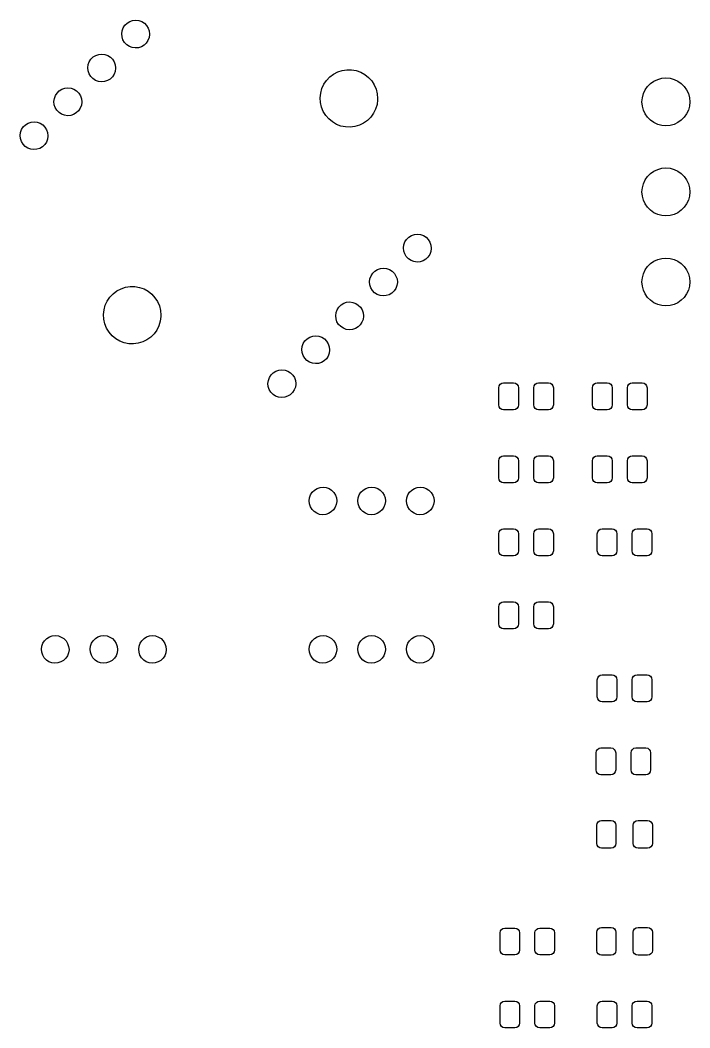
# Model space of a CAD drawing. Extents: x 125 to 290, y -245 to -37.
# Drawn here: x 171.4 to 206.4, y -193.7 to -141.2 of the extents above; entities that cross this region are included whole.
import ezdxf

# ---------------------------------------------------------------- set-up
doc = ezdxf.new("R2010")
doc.units = 0
doc.layers.add('BLACK', color=7, linetype='CONTINUOUS')

msp = doc.modelspace()

# ---------------------------------------------------------------- linework, layer by layer
at = {"layer": 'BLACK', "linetype": 'CONTINUOUS'}
for p, q in [((176.766, -141.553), (176.853, -141.417)), ((176.853, -141.417), (176.969, -141.304)), ((176.969, -141.304), (177.107, -141.219)), ((177.107, -141.219), (177.26, -141.167)), ((177.26, -141.167), (177.421, -141.15)), ((177.421, -141.15), (177.581, -141.17)), ((177.581, -141.17), (177.734, -141.224)), ((177.734, -141.224), (177.871, -141.311)), ((177.871, -141.311), (177.985, -141.425)), ((177.985, -141.425), (178.07, -141.563)), ((176.69, -141.866), (176.71, -141.706)), ((176.706, -142.027), (176.69, -141.866)), ((176.71, -141.706), (176.766, -141.553)), ((178.07, -141.563), (178.124, -141.715)), ((178.141, -141.896), (178.119, -142.057)), ((178.124, -141.715), (178.142, -141.876)), ((178.142, -141.876), (178.141, -141.896)), ((176.757, -142.181), (176.706, -142.027)), ((176.841, -142.319), (176.757, -142.181)), ((176.953, -142.435), (176.841, -142.319)), ((177.088, -142.524), (176.953, -142.435)), ((177.855, -142.454), (177.716, -142.537)), ((177.972, -142.343), (177.855, -142.454)), ((178.061, -142.208), (177.972, -142.343)), ((178.119, -142.057), (178.061, -142.208)), ((175.201, -143.072), (175.339, -142.987)), ((175.339, -142.987), (175.492, -142.935)), ((175.492, -142.935), (175.653, -142.918)), ((175.653, -142.918), (175.814, -142.937)), ((175.814, -142.937), (175.966, -142.992)), ((175.966, -142.992), (176.103, -143.078)), ((177.24, -142.58), (177.088, -142.524)), ((177.401, -142.602), (177.24, -142.58)), ((177.562, -142.587), (177.401, -142.602)), ((177.716, -142.537), (177.562, -142.587)), ((174.922, -143.634), (174.943, -143.473)), ((174.943, -143.473), (174.998, -143.321)), ((174.998, -143.321), (175.086, -143.185)), ((175.086, -143.185), (175.201, -143.072)), ((176.103, -143.078), (176.217, -143.193)), ((176.217, -143.193), (176.303, -143.33)), ((176.303, -143.33), (176.356, -143.483)), ((176.356, -143.483), (176.374, -143.644)), ((174.938, -143.795), (174.922, -143.634)), ((174.989, -143.948), (174.938, -143.795)), ((175.073, -144.087), (174.989, -143.948)), ((175.185, -144.203), (175.073, -144.087)), ((176.294, -143.976), (176.204, -144.111)), ((176.351, -143.824), (176.294, -143.976)), ((176.373, -143.664), (176.351, -143.824)), ((176.374, -143.644), (176.373, -143.664)), ((187.557, -144.113), (187.753, -143.966)), ((187.753, -143.966), (187.971, -143.852)), ((187.971, -143.852), (188.205, -143.776)), ((188.205, -143.776), (188.448, -143.739)), ((188.448, -143.739), (188.694, -143.742)), ((188.694, -143.742), (188.936, -143.785)), ((188.936, -143.785), (189.168, -143.867)), ((189.168, -143.867), (189.383, -143.986)), ((189.383, -143.986), (189.576, -144.138)), ((175.321, -144.292), (175.185, -144.203)), ((175.472, -144.348), (175.321, -144.292)), ((175.633, -144.37), (175.472, -144.348)), ((175.794, -144.355), (175.633, -144.37)), ((175.948, -144.305), (175.794, -144.355)), ((176.087, -144.222), (175.948, -144.305)), ((176.204, -144.111), (176.087, -144.222)), ((187.145, -144.717), (187.248, -144.494)), ((187.248, -144.494), (187.387, -144.291)), ((187.387, -144.291), (187.557, -144.113)), ((189.576, -144.138), (189.741, -144.32)), ((189.741, -144.32), (189.875, -144.526)), ((189.875, -144.526), (189.973, -144.752)), ((204.02, -144.789), (204.145, -144.611)), ((204.145, -144.611), (204.3, -144.456)), ((204.3, -144.456), (204.478, -144.331)), ((204.478, -144.331), (204.675, -144.239)), ((204.675, -144.239), (204.886, -144.183)), ((204.886, -144.183), (205.103, -144.164)), ((205.103, -144.164), (205.32, -144.183)), ((205.32, -144.183), (205.531, -144.239)), ((205.531, -144.239), (205.728, -144.331)), ((205.728, -144.331), (205.906, -144.456)), ((205.906, -144.456), (206.061, -144.611)), ((206.061, -144.611), (206.186, -144.789)), ((173.175, -145.241), (173.23, -145.089)), ((173.23, -145.089), (173.318, -144.953)), ((173.318, -144.953), (173.433, -144.84)), ((173.433, -144.84), (173.571, -144.755)), ((173.571, -144.755), (173.724, -144.703)), ((173.724, -144.703), (173.885, -144.686)), ((173.885, -144.686), (174.046, -144.705)), ((174.046, -144.705), (174.198, -144.759)), ((174.198, -144.759), (174.335, -144.846)), ((174.335, -144.846), (174.449, -144.961)), ((174.449, -144.961), (174.535, -145.098)), ((174.535, -145.098), (174.588, -145.251)), ((187.053, -145.198), (187.079, -144.954)), ((187.079, -144.954), (187.145, -144.717)), ((189.973, -144.752), (190.033, -144.99)), ((190.033, -144.99), (190.053, -145.235)), ((203.872, -145.197), (203.928, -144.986)), ((203.928, -144.986), (204.02, -144.789)), ((206.186, -144.789), (206.278, -144.986)), ((206.278, -144.986), (206.334, -145.197)), ((173.154, -145.402), (173.175, -145.241)), ((173.17, -145.563), (173.154, -145.402)), ((173.221, -145.716), (173.17, -145.563)), ((174.583, -145.592), (174.526, -145.744)), ((174.606, -145.432), (174.583, -145.592)), ((174.588, -145.251), (174.606, -145.412)), ((174.606, -145.412), (174.606, -145.432)), ((187.067, -145.444), (187.053, -145.198)), ((187.121, -145.684), (187.067, -145.444)), ((190.019, -145.552), (189.947, -145.787)), ((190.051, -145.308), (190.019, -145.552)), ((190.053, -145.235), (190.051, -145.308)), ((203.853, -145.414), (203.872, -145.197)), ((203.872, -145.631), (203.853, -145.414)), ((203.928, -145.842), (203.872, -145.631)), ((206.334, -145.631), (206.278, -145.842)), ((206.334, -145.197), (206.353, -145.414)), ((206.353, -145.414), (206.334, -145.631)), ((173.305, -145.855), (173.221, -145.716)), ((173.418, -145.971), (173.305, -145.855)), ((173.553, -146.06), (173.418, -145.971)), ((173.705, -146.116), (173.553, -146.06)), ((173.865, -146.137), (173.705, -146.116)), ((174.026, -146.123), (173.865, -146.137)), ((174.18, -146.073), (174.026, -146.123)), ((174.319, -145.99), (174.18, -146.073)), ((174.436, -145.878), (174.319, -145.99)), ((174.526, -145.744), (174.436, -145.878)), ((187.214, -145.911), (187.121, -145.684)), ((187.342, -146.121), (187.214, -145.911)), ((187.503, -146.307), (187.342, -146.121)), ((189.838, -146.008), (189.695, -146.207)), ((189.947, -145.787), (189.838, -146.008)), ((204.02, -146.039), (203.928, -145.842)), ((204.145, -146.217), (204.02, -146.039)), ((206.186, -146.039), (206.061, -146.217)), ((206.278, -145.842), (206.186, -146.039)), ((171.462, -146.857), (171.55, -146.721)), ((171.55, -146.721), (171.666, -146.608)), ((171.666, -146.608), (171.803, -146.523)), ((171.803, -146.523), (171.957, -146.471)), ((171.957, -146.471), (172.118, -146.454)), ((172.118, -146.454), (172.278, -146.473)), ((172.278, -146.473), (172.431, -146.527)), ((172.431, -146.527), (172.567, -146.614)), ((172.567, -146.614), (172.681, -146.729)), ((187.692, -146.464), (187.503, -146.307)), ((187.905, -146.588), (187.692, -146.464)), ((188.134, -146.675), (187.905, -146.588)), ((188.375, -146.724), (188.134, -146.675)), ((188.621, -146.733), (188.375, -146.724)), ((188.865, -146.702), (188.621, -146.733)), ((189.1, -146.632), (188.865, -146.702)), ((189.321, -146.523), (189.1, -146.632)), ((189.521, -146.381), (189.321, -146.523)), ((189.695, -146.207), (189.521, -146.381)), ((204.3, -146.372), (204.145, -146.217)), ((204.478, -146.497), (204.3, -146.372)), ((204.675, -146.589), (204.478, -146.497)), ((204.886, -146.645), (204.675, -146.589)), ((205.103, -146.664), (204.886, -146.645)), ((205.32, -146.645), (205.103, -146.664)), ((205.531, -146.589), (205.32, -146.645)), ((205.728, -146.497), (205.531, -146.589)), ((205.906, -146.372), (205.728, -146.497)), ((206.061, -146.217), (205.906, -146.372)), ((171.387, -147.169), (171.407, -147.009)), ((171.402, -147.33), (171.387, -147.169)), ((171.407, -147.009), (171.462, -146.857)), ((172.681, -146.729), (172.767, -146.866)), ((172.767, -146.866), (172.82, -147.019)), ((172.838, -147.2), (172.815, -147.36)), ((172.82, -147.019), (172.838, -147.18)), ((172.838, -147.18), (172.838, -147.2)), ((171.454, -147.484), (171.402, -147.33)), ((171.537, -147.622), (171.454, -147.484)), ((171.65, -147.739), (171.537, -147.622)), ((171.785, -147.827), (171.65, -147.739)), ((172.551, -147.758), (172.412, -147.84)), ((172.668, -147.646), (172.551, -147.758)), ((172.758, -147.511), (172.668, -147.646)), ((172.815, -147.36), (172.758, -147.511)), ((171.937, -147.884), (171.785, -147.827)), ((172.097, -147.905), (171.937, -147.884)), ((172.258, -147.89), (172.097, -147.905)), ((172.412, -147.84), (172.258, -147.89)), ((204.02, -149.489), (204.145, -149.311)), ((204.145, -149.311), (204.3, -149.156)), ((204.3, -149.156), (204.478, -149.031)), ((204.478, -149.031), (204.675, -148.939)), ((204.675, -148.939), (204.886, -148.883)), ((204.886, -148.883), (205.103, -148.864)), ((205.103, -148.864), (205.32, -148.883)), ((205.32, -148.883), (205.531, -148.939)), ((205.531, -148.939), (205.728, -149.031)), ((205.728, -149.031), (205.906, -149.156)), ((205.906, -149.156), (206.061, -149.311)), ((206.061, -149.311), (206.186, -149.489)), ((203.872, -149.897), (203.928, -149.686)), ((203.928, -149.686), (204.02, -149.489)), ((206.186, -149.489), (206.278, -149.686)), ((206.278, -149.686), (206.334, -149.897)), ((203.853, -150.114), (203.872, -149.897)), ((203.872, -150.331), (203.853, -150.114)), ((203.928, -150.542), (203.872, -150.331)), ((206.334, -150.331), (206.278, -150.542)), ((206.334, -149.897), (206.353, -150.114)), ((206.353, -150.114), (206.334, -150.331)), ((204.02, -150.739), (203.928, -150.542)), ((204.145, -150.917), (204.02, -150.739)), ((204.3, -151.072), (204.145, -150.917)), ((206.061, -150.917), (205.906, -151.072)), ((206.186, -150.739), (206.061, -150.917)), ((206.278, -150.542), (206.186, -150.739)), ((204.478, -151.197), (204.3, -151.072)), ((204.675, -151.289), (204.478, -151.197)), ((204.886, -151.345), (204.675, -151.289)), ((205.103, -151.364), (204.886, -151.345)), ((205.32, -151.345), (205.103, -151.364)), ((205.531, -151.289), (205.32, -151.345)), ((205.728, -151.197), (205.531, -151.289)), ((205.906, -151.072), (205.728, -151.197)), ((191.561, -152.59), (191.677, -152.477)), ((191.677, -152.477), (191.815, -152.392)), ((191.815, -152.392), (191.968, -152.34)), ((191.968, -152.34), (192.129, -152.323)), ((192.129, -152.323), (192.289, -152.342)), ((192.289, -152.342), (192.442, -152.396)), ((192.442, -152.396), (192.578, -152.483)), ((192.578, -152.483), (192.692, -152.598)), ((191.398, -153.038), (191.418, -152.878)), ((191.418, -152.878), (191.473, -152.726)), ((191.473, -152.726), (191.561, -152.59)), ((192.692, -152.598), (192.778, -152.735)), ((192.778, -152.735), (192.831, -152.888)), ((192.831, -152.888), (192.849, -153.048)), ((191.414, -153.199), (191.398, -153.038)), ((191.465, -153.353), (191.414, -153.199)), ((191.549, -153.491), (191.465, -153.353)), ((191.661, -153.608), (191.549, -153.491)), ((192.68, -153.515), (192.562, -153.627)), ((192.769, -153.38), (192.68, -153.515)), ((192.827, -153.229), (192.769, -153.38)), ((192.849, -153.069), (192.827, -153.229)), ((192.849, -153.048), (192.849, -153.069)), ((191.796, -153.696), (191.661, -153.608)), ((191.948, -153.753), (191.796, -153.696)), ((192.108, -153.774), (191.948, -153.753)), ((192.27, -153.759), (192.108, -153.774)), ((192.423, -153.709), (192.27, -153.759)), ((192.562, -153.627), (192.423, -153.709)), ((204.02, -154.189), (204.145, -154.011)), ((204.145, -154.011), (204.3, -153.856)), ((204.3, -153.856), (204.478, -153.731)), ((204.478, -153.731), (204.675, -153.639)), ((204.675, -153.639), (204.886, -153.583)), ((204.886, -153.583), (205.103, -153.564)), ((205.103, -153.564), (205.32, -153.583)), ((205.32, -153.583), (205.531, -153.639)), ((205.531, -153.639), (205.728, -153.731)), ((205.728, -153.731), (205.906, -153.856)), ((205.906, -153.856), (206.061, -154.011)), ((206.061, -154.011), (206.186, -154.189)), ((189.65, -154.646), (189.706, -154.494)), ((189.706, -154.494), (189.793, -154.358)), ((189.793, -154.358), (189.909, -154.244)), ((189.909, -154.244), (190.047, -154.16)), ((190.047, -154.16), (190.2, -154.107)), ((190.2, -154.107), (190.361, -154.09)), ((190.361, -154.09), (190.522, -154.11)), ((190.522, -154.11), (190.674, -154.164)), ((190.674, -154.164), (190.811, -154.251)), ((190.811, -154.251), (190.925, -154.365)), ((190.925, -154.365), (191.01, -154.503)), ((191.01, -154.503), (191.064, -154.655)), ((203.853, -154.814), (203.872, -154.597)), ((203.872, -154.597), (203.928, -154.386)), ((203.928, -154.386), (204.02, -154.189)), ((206.186, -154.189), (206.278, -154.386)), ((206.278, -154.386), (206.334, -154.597)), ((206.334, -154.597), (206.353, -154.814)), ((176.658, -155.166), (176.891, -155.09)), ((176.891, -155.09), (177.134, -155.052)), ((177.134, -155.052), (177.38, -155.055)), ((177.38, -155.055), (177.622, -155.098)), ((177.622, -155.098), (177.854, -155.18)), ((189.63, -154.806), (189.65, -154.646)), ((189.646, -154.967), (189.63, -154.806)), ((189.697, -155.121), (189.646, -154.967)), ((189.781, -155.259), (189.697, -155.121)), ((191.059, -154.997), (191.001, -155.148)), ((191.081, -154.837), (191.059, -154.997)), ((191.064, -154.655), (191.082, -154.816)), ((191.082, -154.816), (191.081, -154.837)), ((203.872, -155.031), (203.853, -154.814)), ((203.928, -155.242), (203.872, -155.031)), ((206.334, -155.031), (206.278, -155.242)), ((206.353, -154.814), (206.334, -155.031)), ((175.935, -155.808), (176.073, -155.605)), ((176.073, -155.605), (176.243, -155.427)), ((176.243, -155.427), (176.44, -155.279)), ((176.44, -155.279), (176.658, -155.166)), ((177.854, -155.18), (178.069, -155.299)), ((178.069, -155.299), (178.262, -155.452)), ((178.262, -155.452), (178.427, -155.633)), ((178.427, -155.633), (178.561, -155.84)), ((189.893, -155.375), (189.781, -155.259)), ((190.029, -155.464), (189.893, -155.375)), ((190.18, -155.521), (190.029, -155.464)), ((190.341, -155.542), (190.18, -155.521)), ((190.502, -155.527), (190.341, -155.542)), ((190.656, -155.477), (190.502, -155.527)), ((190.795, -155.394), (190.656, -155.477)), ((190.912, -155.283), (190.795, -155.394)), ((191.001, -155.148), (190.912, -155.283)), ((204.02, -155.439), (203.928, -155.242)), ((204.145, -155.617), (204.02, -155.439)), ((204.3, -155.772), (204.145, -155.617)), ((206.061, -155.617), (205.906, -155.772)), ((206.186, -155.439), (206.061, -155.617)), ((206.278, -155.242), (206.186, -155.439)), ((175.766, -156.268), (175.831, -156.031)), ((175.831, -156.031), (175.935, -155.808)), ((178.561, -155.84), (178.659, -156.065)), ((178.659, -156.065), (178.719, -156.304)), ((187.938, -156.261), (188.026, -156.125)), ((188.026, -156.125), (188.141, -156.012)), ((188.141, -156.012), (188.279, -155.927)), ((188.279, -155.927), (188.432, -155.875)), ((188.432, -155.875), (188.593, -155.858)), ((188.593, -155.858), (188.754, -155.877)), ((188.754, -155.877), (188.906, -155.932)), ((188.906, -155.932), (189.043, -156.018)), ((189.043, -156.018), (189.157, -156.133)), ((189.157, -156.133), (189.243, -156.27)), ((204.478, -155.897), (204.3, -155.772)), ((204.675, -155.989), (204.478, -155.897)), ((204.886, -156.045), (204.675, -155.989)), ((205.103, -156.064), (204.886, -156.045)), ((205.32, -156.045), (205.103, -156.064)), ((205.531, -155.989), (205.32, -156.045)), ((205.728, -155.897), (205.531, -155.989)), ((205.906, -155.772), (205.728, -155.897)), ((175.739, -156.512), (175.766, -156.268)), ((175.754, -156.757), (175.739, -156.512)), ((178.737, -156.622), (178.705, -156.866)), ((178.719, -156.304), (178.739, -156.549)), ((178.739, -156.549), (178.737, -156.622)), ((187.862, -156.574), (187.883, -156.413)), ((187.878, -156.735), (187.862, -156.574)), ((187.883, -156.413), (187.938, -156.261)), ((189.243, -156.27), (189.296, -156.423)), ((189.314, -156.604), (189.291, -156.765)), ((189.296, -156.423), (189.314, -156.584)), ((189.314, -156.584), (189.314, -156.604)), ((175.808, -156.997), (175.754, -156.757)), ((175.9, -157.225), (175.808, -156.997)), ((176.029, -157.435), (175.9, -157.225)), ((178.634, -157.101), (178.525, -157.321)), ((178.705, -156.866), (178.634, -157.101)), ((187.929, -156.888), (187.878, -156.735)), ((188.013, -157.027), (187.929, -156.888)), ((188.125, -157.143), (188.013, -157.027)), ((188.261, -157.232), (188.125, -157.143)), ((188.412, -157.288), (188.261, -157.232)), ((189.027, -157.162), (188.888, -157.245)), ((189.144, -157.051), (189.027, -157.162)), ((189.234, -156.916), (189.144, -157.051)), ((189.291, -156.765), (189.234, -156.916)), ((176.189, -157.62), (176.029, -157.435)), ((176.379, -157.777), (176.189, -157.62)), ((178.207, -157.694), (178.007, -157.837)), ((178.381, -157.521), (178.207, -157.694)), ((178.525, -157.321), (178.381, -157.521)), ((186.373, -157.78), (186.511, -157.695)), ((186.511, -157.695), (186.664, -157.643)), ((186.664, -157.643), (186.825, -157.626)), ((186.825, -157.626), (186.986, -157.645)), ((186.986, -157.645), (187.138, -157.699)), ((187.138, -157.699), (187.275, -157.786)), ((188.573, -157.31), (188.412, -157.288)), ((188.734, -157.295), (188.573, -157.31)), ((188.888, -157.245), (188.734, -157.295)), ((176.591, -157.901), (176.379, -157.777)), ((176.82, -157.989), (176.591, -157.901)), ((177.061, -158.038), (176.82, -157.989)), ((177.307, -158.047), (177.061, -158.038)), ((177.551, -158.016), (177.307, -158.047)), ((177.786, -157.945), (177.551, -158.016)), ((178.007, -157.837), (177.786, -157.945)), ((186.095, -158.342), (186.115, -158.181)), ((186.115, -158.181), (186.17, -158.029)), ((186.17, -158.029), (186.258, -157.893)), ((186.258, -157.893), (186.373, -157.78)), ((187.275, -157.786), (187.389, -157.901)), ((187.389, -157.901), (187.475, -158.038)), ((187.475, -158.038), (187.528, -158.191)), ((187.528, -158.191), (187.546, -158.352)), ((186.11, -158.503), (186.095, -158.342)), ((186.161, -158.656), (186.11, -158.503)), ((186.245, -158.795), (186.161, -158.656)), ((186.358, -158.911), (186.245, -158.795)), ((187.376, -158.818), (187.259, -158.93)), ((187.466, -158.684), (187.376, -158.818)), ((187.523, -158.532), (187.466, -158.684)), ((187.546, -158.372), (187.523, -158.532)), ((187.546, -158.352), (187.546, -158.372)), ((186.493, -159), (186.358, -158.911)), ((186.645, -159.056), (186.493, -159)), ((186.805, -159.077), (186.645, -159.056)), ((186.966, -159.063), (186.805, -159.077)), ((187.12, -159.013), (186.966, -159.063)), ((187.259, -158.93), (187.12, -159.013)), ((184.347, -159.949), (184.402, -159.797)), ((184.402, -159.797), (184.49, -159.661)), ((184.49, -159.661), (184.606, -159.548)), ((184.606, -159.548), (184.743, -159.463)), ((184.743, -159.463), (184.897, -159.411)), ((184.897, -159.411), (185.058, -159.394)), ((185.058, -159.394), (185.218, -159.413)), ((185.218, -159.413), (185.371, -159.467)), ((185.371, -159.467), (185.507, -159.554)), ((185.507, -159.554), (185.621, -159.669)), ((185.621, -159.669), (185.707, -159.806)), ((185.707, -159.806), (185.76, -159.959)), ((184.327, -160.109), (184.347, -159.949)), ((184.343, -160.27), (184.327, -160.109)), ((184.394, -160.424), (184.343, -160.27)), ((185.755, -160.3), (185.698, -160.451)), ((185.778, -160.14), (185.755, -160.3)), ((185.76, -159.959), (185.778, -160.12)), ((185.778, -160.12), (185.778, -160.14)), ((196.376, -160.332), (196.395, -160.236)), ((196.376, -161.232), (196.376, -160.332)), ((196.395, -160.236), (196.449, -160.155)), ((196.449, -160.155), (196.53, -160.101)), ((196.53, -160.101), (196.626, -160.082)), ((196.626, -160.082), (197.151, -160.082)), ((197.151, -160.082), (197.247, -160.101)), ((197.247, -160.101), (197.328, -160.155)), ((197.328, -160.155), (197.382, -160.236)), ((197.382, -160.236), (197.401, -160.332)), ((197.401, -160.332), (197.401, -161.232)), ((198.201, -160.332), (198.22, -160.236)), ((198.201, -161.232), (198.201, -160.332)), ((198.22, -160.236), (198.274, -160.155)), ((198.274, -160.155), (198.355, -160.101)), ((198.355, -160.101), (198.451, -160.082)), ((198.451, -160.082), (198.976, -160.082)), ((198.976, -160.082), (199.072, -160.101)), ((199.072, -160.101), (199.153, -160.155)), ((199.153, -160.155), (199.207, -160.236)), ((199.207, -160.236), (199.226, -160.332)), ((199.226, -160.332), (199.226, -161.232)), ((201.267, -160.332), (201.286, -160.236)), ((201.267, -161.232), (201.267, -160.332)), ((201.286, -160.236), (201.34, -160.155)), ((201.34, -160.155), (201.421, -160.101)), ((201.421, -160.101), (201.517, -160.082)), ((201.517, -160.082), (202.042, -160.082)), ((202.042, -160.082), (202.138, -160.101)), ((202.138, -160.101), (202.219, -160.155)), ((202.219, -160.155), (202.273, -160.236)), ((202.273, -160.236), (202.292, -160.332)), ((202.292, -160.332), (202.292, -161.232)), ((203.092, -160.332), (203.111, -160.236)), ((203.092, -161.232), (203.092, -160.332)), ((203.111, -160.236), (203.165, -160.155)), ((203.165, -160.155), (203.246, -160.101)), ((203.246, -160.101), (203.342, -160.082)), ((203.342, -160.082), (203.867, -160.082)), ((203.867, -160.082), (203.963, -160.101)), ((203.963, -160.101), (204.044, -160.155)), ((204.044, -160.155), (204.098, -160.236)), ((204.098, -160.236), (204.117, -160.332)), ((204.117, -160.332), (204.117, -161.232)), ((184.477, -160.562), (184.394, -160.424)), ((184.59, -160.679), (184.477, -160.562)), ((184.725, -160.767), (184.59, -160.679)), ((184.877, -160.824), (184.725, -160.767)), ((185.037, -160.845), (184.877, -160.824)), ((185.198, -160.831), (185.037, -160.845)), ((185.352, -160.781), (185.198, -160.831)), ((185.491, -160.698), (185.352, -160.781)), ((185.608, -160.586), (185.491, -160.698)), ((185.698, -160.451), (185.608, -160.586)), ((196.395, -161.328), (196.376, -161.232)), ((196.449, -161.409), (196.395, -161.328)), ((196.53, -161.463), (196.449, -161.409)), ((197.328, -161.409), (197.247, -161.463)), ((197.382, -161.328), (197.328, -161.409)), ((197.401, -161.232), (197.382, -161.328)), ((198.22, -161.328), (198.201, -161.232)), ((198.274, -161.409), (198.22, -161.328)), ((198.355, -161.463), (198.274, -161.409)), ((199.153, -161.409), (199.072, -161.463)), ((199.207, -161.328), (199.153, -161.409)), ((199.226, -161.232), (199.207, -161.328)), ((201.286, -161.328), (201.267, -161.232)), ((201.34, -161.409), (201.286, -161.328)), ((201.421, -161.463), (201.34, -161.409)), ((202.219, -161.409), (202.138, -161.463)), ((202.273, -161.328), (202.219, -161.409)), ((202.292, -161.232), (202.273, -161.328)), ((203.111, -161.328), (203.092, -161.232)), ((203.165, -161.409), (203.111, -161.328)), ((203.246, -161.463), (203.165, -161.409)), ((204.044, -161.409), (203.963, -161.463)), ((204.098, -161.328), (204.044, -161.409)), ((204.117, -161.232), (204.098, -161.328)), ((196.626, -161.482), (196.53, -161.463)), ((197.151, -161.482), (196.626, -161.482)), ((197.247, -161.463), (197.151, -161.482)), ((198.451, -161.482), (198.355, -161.463)), ((198.976, -161.482), (198.451, -161.482)), ((199.072, -161.463), (198.976, -161.482)), ((201.517, -161.482), (201.421, -161.463)), ((202.042, -161.482), (201.517, -161.482)), ((202.138, -161.463), (202.042, -161.482)), ((203.342, -161.482), (203.246, -161.463)), ((203.867, -161.482), (203.342, -161.482)), ((203.963, -161.463), (203.867, -161.482)), ((196.376, -164.142), (196.395, -164.046)), ((196.395, -164.046), (196.449, -163.965)), ((196.449, -163.965), (196.53, -163.911)), ((196.53, -163.911), (196.626, -163.892)), ((196.626, -163.892), (197.151, -163.892)), ((197.151, -163.892), (197.247, -163.911)), ((197.247, -163.911), (197.328, -163.965)), ((197.328, -163.965), (197.382, -164.046)), ((197.382, -164.046), (197.401, -164.142)), ((198.201, -164.142), (198.22, -164.046)), ((198.22, -164.046), (198.274, -163.965)), ((198.274, -163.965), (198.355, -163.911)), ((198.355, -163.911), (198.451, -163.892)), ((198.451, -163.892), (198.976, -163.892)), ((198.976, -163.892), (199.072, -163.911)), ((199.072, -163.911), (199.153, -163.965)), ((199.153, -163.965), (199.207, -164.046)), ((199.207, -164.046), (199.226, -164.142)), ((201.267, -164.142), (201.286, -164.046)), ((201.286, -164.046), (201.34, -163.965)), ((201.34, -163.965), (201.421, -163.911)), ((201.421, -163.911), (201.517, -163.892)), ((201.517, -163.892), (202.042, -163.892)), ((202.042, -163.892), (202.138, -163.911)), ((202.138, -163.911), (202.219, -163.965)), ((202.219, -163.965), (202.273, -164.046)), ((202.273, -164.046), (202.292, -164.142)), ((203.092, -164.142), (203.111, -164.046)), ((203.111, -164.046), (203.165, -163.965)), ((203.165, -163.965), (203.246, -163.911)), ((203.246, -163.911), (203.342, -163.892)), ((203.342, -163.892), (203.867, -163.892)), ((203.867, -163.892), (203.963, -163.911)), ((203.963, -163.911), (204.044, -163.965)), ((204.044, -163.965), (204.098, -164.046)), ((204.098, -164.046), (204.117, -164.142)), ((196.376, -165.042), (196.376, -164.142)), ((197.401, -164.142), (197.401, -165.042)), ((198.201, -165.042), (198.201, -164.142)), ((199.226, -164.142), (199.226, -165.042)), ((201.267, -165.042), (201.267, -164.142)), ((202.292, -164.142), (202.292, -165.042)), ((203.092, -165.042), (203.092, -164.142)), ((204.117, -164.142), (204.117, -165.042)), ((196.395, -165.138), (196.376, -165.042)), ((197.401, -165.042), (197.382, -165.138)), ((198.22, -165.138), (198.201, -165.042)), ((199.226, -165.042), (199.207, -165.138)), ((201.286, -165.138), (201.267, -165.042)), ((202.292, -165.042), (202.273, -165.138)), ((203.111, -165.138), (203.092, -165.042)), ((204.117, -165.042), (204.098, -165.138)), ((186.755, -165.676), (186.891, -165.592)), ((186.891, -165.592), (187.043, -165.54)), ((187.043, -165.54), (187.203, -165.523)), ((187.203, -165.523), (187.362, -165.542)), ((187.362, -165.542), (187.514, -165.596)), ((187.514, -165.596), (187.649, -165.682)), ((189.295, -165.676), (189.431, -165.592)), ((189.431, -165.592), (189.583, -165.54)), ((189.583, -165.54), (189.743, -165.523)), ((189.743, -165.523), (189.902, -165.542)), ((189.902, -165.542), (190.054, -165.596)), ((190.054, -165.596), (190.189, -165.682)), ((191.835, -165.676), (191.971, -165.592)), ((191.971, -165.592), (192.123, -165.54)), ((192.123, -165.54), (192.283, -165.523)), ((192.283, -165.523), (192.442, -165.542)), ((192.442, -165.542), (192.594, -165.596)), ((192.594, -165.596), (192.729, -165.682)), ((196.449, -165.219), (196.395, -165.138)), ((196.53, -165.273), (196.449, -165.219)), ((196.626, -165.292), (196.53, -165.273)), ((197.151, -165.292), (196.626, -165.292)), ((197.247, -165.273), (197.151, -165.292)), ((197.328, -165.219), (197.247, -165.273)), ((197.382, -165.138), (197.328, -165.219)), ((198.274, -165.219), (198.22, -165.138)), ((198.355, -165.273), (198.274, -165.219)), ((198.451, -165.292), (198.355, -165.273)), ((198.976, -165.292), (198.451, -165.292)), ((199.072, -165.273), (198.976, -165.292)), ((199.153, -165.219), (199.072, -165.273)), ((199.207, -165.138), (199.153, -165.219)), ((201.34, -165.219), (201.286, -165.138)), ((201.421, -165.273), (201.34, -165.219)), ((201.517, -165.292), (201.421, -165.273)), ((202.042, -165.292), (201.517, -165.292)), ((202.138, -165.273), (202.042, -165.292)), ((202.219, -165.219), (202.138, -165.273)), ((202.273, -165.138), (202.219, -165.219)), ((203.165, -165.219), (203.111, -165.138)), ((203.246, -165.273), (203.165, -165.219)), ((203.342, -165.292), (203.246, -165.273)), ((203.867, -165.292), (203.342, -165.292)), ((203.963, -165.273), (203.867, -165.292)), ((204.044, -165.219), (203.963, -165.273)), ((204.098, -165.138), (204.044, -165.219)), ((186.478, -166.233), (186.498, -166.074)), ((186.498, -166.074), (186.553, -165.923)), ((186.553, -165.923), (186.64, -165.788)), ((186.64, -165.788), (186.755, -165.676)), ((187.649, -165.682), (187.762, -165.796)), ((187.762, -165.796), (187.847, -165.932)), ((187.847, -165.932), (187.9, -166.083)), ((187.9, -166.083), (187.918, -166.243)), ((189.018, -166.233), (189.038, -166.074)), ((189.038, -166.074), (189.093, -165.923)), ((189.093, -165.923), (189.18, -165.788)), ((189.18, -165.788), (189.295, -165.676)), ((190.189, -165.682), (190.302, -165.796)), ((190.302, -165.796), (190.387, -165.932)), ((190.387, -165.932), (190.44, -166.083)), ((190.44, -166.083), (190.458, -166.243)), ((191.558, -166.233), (191.578, -166.074)), ((191.578, -166.074), (191.633, -165.923)), ((191.633, -165.923), (191.72, -165.788)), ((191.72, -165.788), (191.835, -165.676)), ((192.729, -165.682), (192.842, -165.796)), ((192.842, -165.796), (192.927, -165.932)), ((192.927, -165.932), (192.98, -166.083)), ((192.98, -166.083), (192.998, -166.243)), ((186.494, -166.393), (186.478, -166.233)), ((186.544, -166.545), (186.494, -166.393)), ((186.628, -166.682), (186.544, -166.545)), ((186.739, -166.798), (186.628, -166.682)), ((187.75, -166.706), (187.633, -166.817)), ((187.838, -166.572), (187.75, -166.706)), ((187.895, -166.422), (187.838, -166.572)), ((187.918, -166.263), (187.895, -166.422)), ((187.918, -166.243), (187.918, -166.263)), ((189.034, -166.393), (189.018, -166.233)), ((189.084, -166.545), (189.034, -166.393)), ((189.168, -166.682), (189.084, -166.545)), ((189.279, -166.798), (189.168, -166.682)), ((190.29, -166.706), (190.173, -166.817)), ((190.378, -166.572), (190.29, -166.706)), ((190.435, -166.422), (190.378, -166.572)), ((190.458, -166.263), (190.435, -166.422)), ((190.458, -166.243), (190.458, -166.263)), ((191.574, -166.393), (191.558, -166.233)), ((191.624, -166.545), (191.574, -166.393)), ((191.708, -166.682), (191.624, -166.545)), ((191.819, -166.798), (191.708, -166.682)), ((192.83, -166.706), (192.713, -166.817)), ((192.918, -166.572), (192.83, -166.706)), ((192.975, -166.422), (192.918, -166.572)), ((192.998, -166.263), (192.975, -166.422)), ((192.998, -166.243), (192.998, -166.263)), ((186.873, -166.886), (186.739, -166.798)), ((187.024, -166.942), (186.873, -166.886)), ((187.183, -166.963), (187.024, -166.942)), ((187.343, -166.948), (187.183, -166.963)), ((187.495, -166.899), (187.343, -166.948)), ((187.633, -166.817), (187.495, -166.899)), ((189.413, -166.886), (189.279, -166.798)), ((189.564, -166.942), (189.413, -166.886)), ((189.723, -166.963), (189.564, -166.942)), ((189.883, -166.948), (189.723, -166.963)), ((190.035, -166.899), (189.883, -166.948)), ((190.173, -166.817), (190.035, -166.899)), ((191.953, -166.886), (191.819, -166.798)), ((192.104, -166.942), (191.953, -166.886)), ((192.263, -166.963), (192.104, -166.942)), ((192.423, -166.948), (192.263, -166.963)), ((192.575, -166.899), (192.423, -166.948)), ((192.713, -166.817), (192.575, -166.899)), ((196.449, -167.775), (196.53, -167.721)), ((196.53, -167.721), (196.626, -167.702)), ((196.626, -167.702), (197.151, -167.702)), ((197.151, -167.702), (197.247, -167.721)), ((197.247, -167.721), (197.328, -167.775)), ((198.274, -167.775), (198.355, -167.721)), ((198.355, -167.721), (198.451, -167.702)), ((198.451, -167.702), (198.976, -167.702)), ((198.976, -167.702), (199.072, -167.721)), ((199.072, -167.721), (199.153, -167.775)), ((201.594, -167.775), (201.675, -167.721)), ((201.675, -167.721), (201.771, -167.702)), ((201.771, -167.702), (202.296, -167.702)), ((202.296, -167.702), (202.392, -167.721)), ((202.392, -167.721), (202.473, -167.775)), ((203.419, -167.775), (203.5, -167.721)), ((203.5, -167.721), (203.596, -167.702)), ((203.596, -167.702), (204.121, -167.702)), ((204.121, -167.702), (204.217, -167.721)), ((204.217, -167.721), (204.298, -167.775)), ((196.376, -167.952), (196.395, -167.856)), ((196.376, -168.852), (196.376, -167.952)), ((196.395, -167.856), (196.449, -167.775)), ((197.328, -167.775), (197.382, -167.856)), ((197.382, -167.856), (197.401, -167.952)), ((197.401, -167.952), (197.401, -168.852)), ((198.201, -167.952), (198.22, -167.856)), ((198.201, -168.852), (198.201, -167.952)), ((198.22, -167.856), (198.274, -167.775)), ((199.153, -167.775), (199.207, -167.856)), ((199.207, -167.856), (199.226, -167.952)), ((199.226, -167.952), (199.226, -168.852)), ((201.521, -167.952), (201.54, -167.856)), ((201.521, -168.852), (201.521, -167.952)), ((201.54, -167.856), (201.594, -167.775)), ((202.473, -167.775), (202.527, -167.856)), ((202.527, -167.856), (202.546, -167.952)), ((202.546, -167.952), (202.546, -168.852)), ((203.346, -167.952), (203.365, -167.856)), ((203.346, -168.852), (203.346, -167.952)), ((203.365, -167.856), (203.419, -167.775)), ((204.298, -167.775), (204.352, -167.856)), ((204.352, -167.856), (204.371, -167.952)), ((204.371, -167.952), (204.371, -168.852)), ((196.395, -168.948), (196.376, -168.852)), ((196.449, -169.029), (196.395, -168.948)), ((196.53, -169.083), (196.449, -169.029)), ((196.626, -169.102), (196.53, -169.083)), ((197.151, -169.102), (196.626, -169.102)), ((197.247, -169.083), (197.151, -169.102)), ((197.328, -169.029), (197.247, -169.083)), ((197.382, -168.948), (197.328, -169.029)), ((197.401, -168.852), (197.382, -168.948)), ((198.22, -168.948), (198.201, -168.852)), ((198.274, -169.029), (198.22, -168.948)), ((198.355, -169.083), (198.274, -169.029)), ((198.451, -169.102), (198.355, -169.083)), ((198.976, -169.102), (198.451, -169.102)), ((199.072, -169.083), (198.976, -169.102)), ((199.153, -169.029), (199.072, -169.083)), ((199.207, -168.948), (199.153, -169.029)), ((199.226, -168.852), (199.207, -168.948)), ((201.54, -168.948), (201.521, -168.852)), ((201.594, -169.029), (201.54, -168.948)), ((201.675, -169.083), (201.594, -169.029)), ((201.771, -169.102), (201.675, -169.083)), ((202.296, -169.102), (201.771, -169.102)), ((202.392, -169.083), (202.296, -169.102)), ((202.473, -169.029), (202.392, -169.083)), ((202.527, -168.948), (202.473, -169.029)), ((202.546, -168.852), (202.527, -168.948)), ((203.365, -168.948), (203.346, -168.852)), ((203.419, -169.029), (203.365, -168.948)), ((203.5, -169.083), (203.419, -169.029)), ((203.596, -169.102), (203.5, -169.083)), ((204.121, -169.102), (203.596, -169.102)), ((204.217, -169.083), (204.121, -169.102)), ((204.298, -169.029), (204.217, -169.083)), ((204.352, -168.948), (204.298, -169.029)), ((204.371, -168.852), (204.352, -168.948)), ((196.376, -171.762), (196.395, -171.666)), ((196.376, -172.662), (196.376, -171.762)), ((196.395, -171.666), (196.449, -171.585)), ((196.449, -171.585), (196.53, -171.531)), ((196.53, -171.531), (196.626, -171.512)), ((196.626, -171.512), (197.151, -171.512)), ((197.151, -171.512), (197.247, -171.531)), ((197.247, -171.531), (197.328, -171.585)), ((197.328, -171.585), (197.382, -171.666)), ((197.382, -171.666), (197.401, -171.762)), ((197.401, -171.762), (197.401, -172.662)), ((198.201, -171.762), (198.22, -171.666)), ((198.201, -172.662), (198.201, -171.762)), ((198.22, -171.666), (198.274, -171.585)), ((198.274, -171.585), (198.355, -171.531)), ((198.355, -171.531), (198.451, -171.512)), ((198.451, -171.512), (198.976, -171.512)), ((198.976, -171.512), (199.072, -171.531)), ((199.072, -171.531), (199.153, -171.585)), ((199.153, -171.585), (199.207, -171.666)), ((199.207, -171.666), (199.226, -171.762)), ((199.226, -171.762), (199.226, -172.662)), ((196.395, -172.758), (196.376, -172.662)), ((196.449, -172.839), (196.395, -172.758)), ((196.53, -172.893), (196.449, -172.839)), ((196.626, -172.912), (196.53, -172.893)), ((197.151, -172.912), (196.626, -172.912)), ((197.247, -172.893), (197.151, -172.912)), ((197.328, -172.839), (197.247, -172.893)), ((197.382, -172.758), (197.328, -172.839)), ((197.401, -172.662), (197.382, -172.758)), ((198.22, -172.758), (198.201, -172.662)), ((198.274, -172.839), (198.22, -172.758)), ((198.355, -172.893), (198.274, -172.839)), ((198.451, -172.912), (198.355, -172.893)), ((198.976, -172.912), (198.451, -172.912)), ((199.072, -172.893), (198.976, -172.912)), ((199.153, -172.839), (199.072, -172.893)), ((199.207, -172.758), (199.153, -172.839)), ((199.226, -172.662), (199.207, -172.758)), ((172.573, -173.67), (172.66, -173.535)), ((172.66, -173.535), (172.775, -173.423)), ((172.775, -173.423), (172.911, -173.339)), ((172.911, -173.339), (173.063, -173.287)), ((173.063, -173.287), (173.223, -173.27)), ((173.223, -173.27), (173.382, -173.289)), ((173.382, -173.289), (173.534, -173.343)), ((173.534, -173.343), (173.669, -173.429)), ((173.669, -173.429), (173.782, -173.543)), ((173.782, -173.543), (173.867, -173.679)), ((175.113, -173.67), (175.2, -173.535)), ((175.2, -173.535), (175.315, -173.423)), ((175.315, -173.423), (175.451, -173.339)), ((175.451, -173.339), (175.603, -173.287)), ((175.603, -173.287), (175.763, -173.27)), ((175.763, -173.27), (175.922, -173.289)), ((175.922, -173.289), (176.074, -173.343)), ((176.074, -173.343), (176.209, -173.429)), ((176.209, -173.429), (176.322, -173.543)), ((176.322, -173.543), (176.407, -173.679)), ((177.653, -173.67), (177.74, -173.535)), ((177.74, -173.535), (177.855, -173.423)), ((177.855, -173.423), (177.991, -173.339)), ((177.991, -173.339), (178.143, -173.287)), ((178.143, -173.287), (178.303, -173.27)), ((178.303, -173.27), (178.462, -173.289)), ((178.462, -173.289), (178.614, -173.343)), ((178.614, -173.343), (178.749, -173.429)), ((178.749, -173.429), (178.862, -173.543)), ((178.862, -173.543), (178.947, -173.679)), ((186.553, -173.67), (186.64, -173.535)), ((186.64, -173.535), (186.755, -173.423)), ((186.755, -173.423), (186.891, -173.339)), ((186.891, -173.339), (187.043, -173.287)), ((187.043, -173.287), (187.203, -173.27)), ((187.203, -173.27), (187.362, -173.289)), ((187.362, -173.289), (187.514, -173.343)), ((187.514, -173.343), (187.649, -173.429)), ((187.649, -173.429), (187.762, -173.543)), ((187.762, -173.543), (187.847, -173.679)), ((189.093, -173.67), (189.18, -173.535)), ((189.18, -173.535), (189.295, -173.423)), ((189.295, -173.423), (189.431, -173.339)), ((189.431, -173.339), (189.583, -173.287)), ((189.583, -173.287), (189.743, -173.27)), ((189.743, -173.27), (189.902, -173.289)), ((189.902, -173.289), (190.054, -173.343)), ((190.054, -173.343), (190.189, -173.429)), ((190.189, -173.429), (190.302, -173.543)), ((190.302, -173.543), (190.387, -173.679)), ((191.633, -173.67), (191.72, -173.535)), ((191.72, -173.535), (191.835, -173.423)), ((191.835, -173.423), (191.971, -173.339)), ((191.971, -173.339), (192.123, -173.287)), ((192.123, -173.287), (192.283, -173.27)), ((192.283, -173.27), (192.442, -173.289)), ((192.442, -173.289), (192.594, -173.343)), ((192.594, -173.343), (192.729, -173.429)), ((192.729, -173.429), (192.842, -173.543)), ((192.842, -173.543), (192.927, -173.679)), ((172.498, -173.98), (172.518, -173.821)), ((172.514, -174.14), (172.498, -173.98)), ((172.518, -173.821), (172.573, -173.67)), ((173.867, -173.679), (173.92, -173.83)), ((173.938, -174.01), (173.915, -174.169)), ((173.92, -173.83), (173.938, -173.99)), ((173.938, -173.99), (173.938, -174.01)), ((175.038, -173.98), (175.058, -173.821)), ((175.054, -174.14), (175.038, -173.98)), ((175.058, -173.821), (175.113, -173.67)), ((176.407, -173.679), (176.46, -173.83)), ((176.478, -174.01), (176.455, -174.169)), ((176.46, -173.83), (176.478, -173.99)), ((176.478, -173.99), (176.478, -174.01)), ((177.578, -173.98), (177.598, -173.821)), ((177.594, -174.14), (177.578, -173.98)), ((177.598, -173.821), (177.653, -173.67)), ((178.947, -173.679), (179, -173.83)), ((179.018, -174.01), (178.995, -174.169)), ((179, -173.83), (179.018, -173.99)), ((179.018, -173.99), (179.018, -174.01)), ((186.478, -173.98), (186.498, -173.821)), ((186.494, -174.14), (186.478, -173.98)), ((186.498, -173.821), (186.553, -173.67)), ((187.847, -173.679), (187.9, -173.83)), ((187.918, -174.01), (187.895, -174.169)), ((187.9, -173.83), (187.918, -173.99)), ((187.918, -173.99), (187.918, -174.01)), ((189.018, -173.98), (189.038, -173.821)), ((189.034, -174.14), (189.018, -173.98)), ((189.038, -173.821), (189.093, -173.67)), ((190.387, -173.679), (190.44, -173.83)), ((190.458, -174.01), (190.435, -174.169)), ((190.44, -173.83), (190.458, -173.99)), ((190.458, -173.99), (190.458, -174.01)), ((191.558, -173.98), (191.578, -173.821)), ((191.574, -174.14), (191.558, -173.98)), ((191.578, -173.821), (191.633, -173.67)), ((192.927, -173.679), (192.98, -173.83)), ((192.998, -174.01), (192.975, -174.169)), ((192.98, -173.83), (192.998, -173.99)), ((192.998, -173.99), (192.998, -174.01)), ((172.564, -174.292), (172.514, -174.14)), ((172.648, -174.429), (172.564, -174.292)), ((172.759, -174.545), (172.648, -174.429)), ((172.893, -174.633), (172.759, -174.545)), ((173.653, -174.564), (173.515, -174.646)), ((173.77, -174.453), (173.653, -174.564)), ((173.858, -174.319), (173.77, -174.453)), ((173.915, -174.169), (173.858, -174.319)), ((175.104, -174.292), (175.054, -174.14)), ((175.188, -174.429), (175.104, -174.292)), ((175.299, -174.545), (175.188, -174.429)), ((175.433, -174.633), (175.299, -174.545)), ((176.193, -174.564), (176.055, -174.646)), ((176.31, -174.453), (176.193, -174.564)), ((176.398, -174.319), (176.31, -174.453)), ((176.455, -174.169), (176.398, -174.319)), ((177.644, -174.292), (177.594, -174.14)), ((177.728, -174.429), (177.644, -174.292)), ((177.839, -174.545), (177.728, -174.429)), ((177.973, -174.633), (177.839, -174.545)), ((178.733, -174.564), (178.595, -174.646)), ((178.85, -174.453), (178.733, -174.564)), ((178.938, -174.319), (178.85, -174.453)), ((178.995, -174.169), (178.938, -174.319)), ((186.544, -174.292), (186.494, -174.14)), ((186.628, -174.429), (186.544, -174.292)), ((186.739, -174.545), (186.628, -174.429)), ((186.873, -174.633), (186.739, -174.545)), ((187.633, -174.564), (187.495, -174.646)), ((187.75, -174.453), (187.633, -174.564)), ((187.838, -174.319), (187.75, -174.453)), ((187.895, -174.169), (187.838, -174.319)), ((189.084, -174.292), (189.034, -174.14)), ((189.168, -174.429), (189.084, -174.292)), ((189.279, -174.545), (189.168, -174.429)), ((189.413, -174.633), (189.279, -174.545)), ((190.173, -174.564), (190.035, -174.646)), ((190.29, -174.453), (190.173, -174.564)), ((190.378, -174.319), (190.29, -174.453)), ((190.435, -174.169), (190.378, -174.319)), ((191.624, -174.292), (191.574, -174.14)), ((191.708, -174.429), (191.624, -174.292)), ((191.819, -174.545), (191.708, -174.429)), ((191.953, -174.633), (191.819, -174.545)), ((192.713, -174.564), (192.575, -174.646)), ((192.83, -174.453), (192.713, -174.564)), ((192.918, -174.319), (192.83, -174.453)), ((192.975, -174.169), (192.918, -174.319)), ((173.044, -174.689), (172.893, -174.633)), ((173.203, -174.71), (173.044, -174.689)), ((173.363, -174.695), (173.203, -174.71)), ((173.515, -174.646), (173.363, -174.695)), ((175.584, -174.689), (175.433, -174.633)), ((175.743, -174.71), (175.584, -174.689)), ((175.903, -174.695), (175.743, -174.71)), ((176.055, -174.646), (175.903, -174.695)), ((178.124, -174.689), (177.973, -174.633)), ((178.283, -174.71), (178.124, -174.689)), ((178.443, -174.695), (178.283, -174.71)), ((178.595, -174.646), (178.443, -174.695)), ((187.024, -174.689), (186.873, -174.633)), ((187.183, -174.71), (187.024, -174.689)), ((187.343, -174.695), (187.183, -174.71)), ((187.495, -174.646), (187.343, -174.695)), ((189.564, -174.689), (189.413, -174.633)), ((189.723, -174.71), (189.564, -174.689)), ((189.883, -174.695), (189.723, -174.71)), ((190.035, -174.646), (189.883, -174.695)), ((192.104, -174.689), (191.953, -174.633)), ((192.263, -174.71), (192.104, -174.689)), ((192.423, -174.695), (192.263, -174.71)), ((192.575, -174.646), (192.423, -174.695)), ((201.521, -175.572), (201.54, -175.476)), ((201.521, -176.472), (201.521, -175.572)), ((201.54, -175.476), (201.594, -175.395)), ((201.594, -175.395), (201.675, -175.341)), ((201.675, -175.341), (201.771, -175.322)), ((201.771, -175.322), (202.296, -175.322)), ((202.296, -175.322), (202.392, -175.341)), ((202.392, -175.341), (202.473, -175.395)), ((202.473, -175.395), (202.527, -175.476)), ((202.527, -175.476), (202.546, -175.572)), ((202.546, -175.572), (202.546, -176.472)), ((203.346, -175.572), (203.365, -175.476)), ((203.346, -176.472), (203.346, -175.572)), ((203.365, -175.476), (203.419, -175.395)), ((203.419, -175.395), (203.5, -175.341)), ((203.5, -175.341), (203.596, -175.322)), ((203.596, -175.322), (204.121, -175.322)), ((204.121, -175.322), (204.217, -175.341)), ((204.217, -175.341), (204.298, -175.395)), ((204.298, -175.395), (204.352, -175.476)), ((204.352, -175.476), (204.371, -175.572)), ((204.371, -175.572), (204.371, -176.472)), ((201.54, -176.568), (201.521, -176.472)), ((201.594, -176.649), (201.54, -176.568)), ((201.675, -176.703), (201.594, -176.649)), ((202.473, -176.649), (202.392, -176.703)), ((202.527, -176.568), (202.473, -176.649)), ((202.546, -176.472), (202.527, -176.568)), ((203.365, -176.568), (203.346, -176.472)), ((203.419, -176.649), (203.365, -176.568)), ((203.5, -176.703), (203.419, -176.649)), ((204.298, -176.649), (204.217, -176.703)), ((204.352, -176.568), (204.298, -176.649)), ((204.371, -176.472), (204.352, -176.568)), ((201.771, -176.722), (201.675, -176.703)), ((202.296, -176.722), (201.771, -176.722)), ((202.392, -176.703), (202.296, -176.722)), ((203.596, -176.722), (203.5, -176.703)), ((204.121, -176.722), (203.596, -176.722)), ((204.217, -176.703), (204.121, -176.722)), ((201.456, -179.382), (201.475, -179.286)), ((201.475, -179.286), (201.529, -179.205)), ((201.529, -179.205), (201.61, -179.151)), ((201.61, -179.151), (201.706, -179.132)), ((201.706, -179.132), (202.231, -179.132)), ((202.231, -179.132), (202.327, -179.151)), ((202.327, -179.151), (202.408, -179.205)), ((202.408, -179.205), (202.462, -179.286)), ((202.462, -179.286), (202.481, -179.382)), ((203.281, -179.382), (203.3, -179.286)), ((203.3, -179.286), (203.354, -179.205)), ((203.354, -179.205), (203.435, -179.151)), ((203.435, -179.151), (203.531, -179.132)), ((203.531, -179.132), (204.056, -179.132)), ((204.056, -179.132), (204.152, -179.151)), ((204.152, -179.151), (204.233, -179.205)), ((204.233, -179.205), (204.287, -179.286)), ((204.287, -179.286), (204.306, -179.382)), ((201.456, -180.282), (201.456, -179.382)), ((202.481, -179.382), (202.481, -180.282)), ((203.281, -180.282), (203.281, -179.382)), ((204.306, -179.382), (204.306, -180.282)), ((201.475, -180.378), (201.456, -180.282)), ((201.529, -180.459), (201.475, -180.378)), ((202.462, -180.378), (202.408, -180.459)), ((202.481, -180.282), (202.462, -180.378)), ((203.3, -180.378), (203.281, -180.282)), ((203.354, -180.459), (203.3, -180.378)), ((204.287, -180.378), (204.233, -180.459)), ((204.306, -180.282), (204.287, -180.378)), ((201.61, -180.513), (201.529, -180.459)), ((201.706, -180.532), (201.61, -180.513)), ((202.231, -180.532), (201.706, -180.532)), ((202.327, -180.513), (202.231, -180.532)), ((202.408, -180.459), (202.327, -180.513)), ((203.435, -180.513), (203.354, -180.459)), ((203.531, -180.532), (203.435, -180.513)), ((204.056, -180.532), (203.531, -180.532)), ((204.152, -180.513), (204.056, -180.532)), ((204.233, -180.459), (204.152, -180.513)), ((201.515, -183.071), (201.569, -182.99)), ((201.569, -182.99), (201.65, -182.936)), ((201.65, -182.936), (201.746, -182.917)), ((201.746, -182.917), (202.246, -182.917)), ((202.246, -182.917), (202.342, -182.936)), ((202.342, -182.936), (202.423, -182.99)), ((202.423, -182.99), (202.477, -183.071)), ((203.415, -183.071), (203.469, -182.99)), ((203.469, -182.99), (203.55, -182.936)), ((203.55, -182.936), (203.646, -182.917)), ((203.646, -182.917), (204.146, -182.917)), ((204.146, -182.917), (204.242, -182.936)), ((204.242, -182.936), (204.323, -182.99)), ((204.323, -182.99), (204.377, -183.071)), ((201.496, -183.167), (201.515, -183.071)), ((201.496, -184.117), (201.496, -183.167)), ((202.477, -183.071), (202.496, -183.167)), ((202.496, -183.167), (202.496, -184.117)), ((203.396, -183.167), (203.415, -183.071)), ((203.396, -184.117), (203.396, -183.167)), ((204.377, -183.071), (204.396, -183.167)), ((204.396, -183.167), (204.396, -184.117)), ((201.515, -184.213), (201.496, -184.117)), ((201.569, -184.294), (201.515, -184.213)), ((201.65, -184.348), (201.569, -184.294)), ((201.746, -184.367), (201.65, -184.348)), ((202.246, -184.367), (201.746, -184.367)), ((202.342, -184.348), (202.246, -184.367)), ((202.423, -184.294), (202.342, -184.348)), ((202.477, -184.213), (202.423, -184.294)), ((202.496, -184.117), (202.477, -184.213)), ((203.415, -184.213), (203.396, -184.117)), ((203.469, -184.294), (203.415, -184.213)), ((203.55, -184.348), (203.469, -184.294)), ((203.646, -184.367), (203.55, -184.348)), ((204.146, -184.367), (203.646, -184.367)), ((204.242, -184.348), (204.146, -184.367)), ((204.323, -184.294), (204.242, -184.348)), ((204.377, -184.213), (204.323, -184.294)), ((204.396, -184.117), (204.377, -184.213)), ((196.441, -188.78), (196.46, -188.684)), ((196.441, -189.68), (196.441, -188.78)), ((196.46, -188.684), (196.514, -188.603)), ((196.514, -188.603), (196.595, -188.549)), ((196.595, -188.549), (196.691, -188.53)), ((196.691, -188.53), (197.216, -188.53)), ((197.216, -188.53), (197.312, -188.549)), ((197.312, -188.549), (197.393, -188.603)), ((197.393, -188.603), (197.447, -188.684)), ((197.447, -188.684), (197.466, -188.78)), ((197.466, -188.78), (197.466, -189.68)), ((198.266, -188.78), (198.285, -188.684)), ((198.266, -189.68), (198.266, -188.78)), ((198.285, -188.684), (198.339, -188.603)), ((198.339, -188.603), (198.42, -188.549)), ((198.42, -188.549), (198.516, -188.53)), ((198.516, -188.53), (199.041, -188.53)), ((199.041, -188.53), (199.137, -188.549)), ((199.137, -188.549), (199.218, -188.603)), ((199.218, -188.603), (199.272, -188.684)), ((199.272, -188.684), (199.291, -188.78)), ((199.291, -188.78), (199.291, -189.68)), ((201.496, -188.755), (201.515, -188.659)), ((201.496, -189.705), (201.496, -188.755)), ((201.515, -188.659), (201.569, -188.578)), ((201.569, -188.578), (201.65, -188.524)), ((201.65, -188.524), (201.746, -188.505)), ((201.746, -188.505), (202.246, -188.505)), ((202.246, -188.505), (202.342, -188.524)), ((202.342, -188.524), (202.423, -188.578)), ((202.423, -188.578), (202.477, -188.659)), ((202.477, -188.659), (202.496, -188.755)), ((202.496, -188.755), (202.496, -189.705)), ((203.396, -188.755), (203.415, -188.659)), ((203.396, -189.705), (203.396, -188.755)), ((203.415, -188.659), (203.469, -188.578)), ((203.469, -188.578), (203.55, -188.524)), ((203.55, -188.524), (203.646, -188.505)), ((203.646, -188.505), (204.146, -188.505)), ((204.146, -188.505), (204.242, -188.524)), ((204.242, -188.524), (204.323, -188.578)), ((204.323, -188.578), (204.377, -188.659)), ((204.377, -188.659), (204.396, -188.755)), ((204.396, -188.755), (204.396, -189.705)), ((196.46, -189.776), (196.441, -189.68)), ((196.514, -189.857), (196.46, -189.776)), ((197.447, -189.776), (197.393, -189.857)), ((197.466, -189.68), (197.447, -189.776)), ((198.285, -189.776), (198.266, -189.68)), ((198.339, -189.857), (198.285, -189.776)), ((199.272, -189.776), (199.218, -189.857)), ((199.291, -189.68), (199.272, -189.776)), ((201.515, -189.801), (201.496, -189.705)), ((201.569, -189.882), (201.515, -189.801)), ((202.477, -189.801), (202.423, -189.882)), ((202.496, -189.705), (202.477, -189.801)), ((203.415, -189.801), (203.396, -189.705)), ((203.469, -189.882), (203.415, -189.801)), ((204.377, -189.801), (204.323, -189.882)), ((204.396, -189.705), (204.377, -189.801)), ((196.595, -189.911), (196.514, -189.857)), ((196.691, -189.93), (196.595, -189.911)), ((197.216, -189.93), (196.691, -189.93)), ((197.312, -189.911), (197.216, -189.93)), ((197.393, -189.857), (197.312, -189.911)), ((198.42, -189.911), (198.339, -189.857)), ((198.516, -189.93), (198.42, -189.911)), ((199.041, -189.93), (198.516, -189.93)), ((199.137, -189.911), (199.041, -189.93)), ((199.218, -189.857), (199.137, -189.911)), ((201.65, -189.936), (201.569, -189.882)), ((201.746, -189.955), (201.65, -189.936)), ((202.246, -189.955), (201.746, -189.955)), ((202.342, -189.936), (202.246, -189.955)), ((202.423, -189.882), (202.342, -189.936)), ((203.55, -189.936), (203.469, -189.882)), ((203.646, -189.955), (203.55, -189.936)), ((204.146, -189.955), (203.646, -189.955)), ((204.242, -189.936), (204.146, -189.955)), ((204.323, -189.882), (204.242, -189.936)), ((196.46, -192.494), (196.514, -192.413)), ((196.514, -192.413), (196.595, -192.359)), ((196.595, -192.359), (196.691, -192.34)), ((196.691, -192.34), (197.216, -192.34)), ((197.216, -192.34), (197.312, -192.359)), ((197.312, -192.359), (197.393, -192.413)), ((197.393, -192.413), (197.447, -192.494)), ((198.285, -192.494), (198.339, -192.413)), ((198.339, -192.413), (198.42, -192.359)), ((198.42, -192.359), (198.516, -192.34)), ((198.516, -192.34), (199.041, -192.34)), ((199.041, -192.34), (199.137, -192.359)), ((199.137, -192.359), (199.218, -192.413)), ((199.218, -192.413), (199.272, -192.494)), ((201.54, -192.494), (201.594, -192.413)), ((201.594, -192.413), (201.675, -192.359)), ((201.675, -192.359), (201.771, -192.34)), ((201.771, -192.34), (202.296, -192.34)), ((202.296, -192.34), (202.392, -192.359)), ((202.392, -192.359), (202.473, -192.413)), ((202.473, -192.413), (202.527, -192.494)), ((203.365, -192.494), (203.419, -192.413)), ((203.419, -192.413), (203.5, -192.359)), ((203.5, -192.359), (203.596, -192.34)), ((203.596, -192.34), (204.121, -192.34)), ((204.121, -192.34), (204.217, -192.359)), ((204.217, -192.359), (204.298, -192.413)), ((204.298, -192.413), (204.352, -192.494)), ((196.441, -192.59), (196.46, -192.494)), ((196.441, -193.49), (196.441, -192.59)), ((197.447, -192.494), (197.466, -192.59)), ((197.466, -192.59), (197.466, -193.49)), ((198.266, -192.59), (198.285, -192.494)), ((198.266, -193.49), (198.266, -192.59)), ((199.272, -192.494), (199.291, -192.59)), ((199.291, -192.59), (199.291, -193.49)), ((201.521, -192.59), (201.54, -192.494)), ((201.521, -193.49), (201.521, -192.59)), ((202.527, -192.494), (202.546, -192.59)), ((202.546, -192.59), (202.546, -193.49)), ((203.346, -192.59), (203.365, -192.494)), ((203.346, -193.49), (203.346, -192.59)), ((204.352, -192.494), (204.371, -192.59)), ((204.371, -192.59), (204.371, -193.49)), ((196.46, -193.586), (196.441, -193.49)), ((197.466, -193.49), (197.447, -193.586)), ((198.285, -193.586), (198.266, -193.49)), ((199.291, -193.49), (199.272, -193.586)), ((201.54, -193.586), (201.521, -193.49)), ((202.546, -193.49), (202.527, -193.586)), ((203.365, -193.586), (203.346, -193.49)), ((204.371, -193.49), (204.352, -193.586)), ((196.514, -193.667), (196.46, -193.586)), ((196.595, -193.721), (196.514, -193.667)), ((196.691, -193.74), (196.595, -193.721)), ((197.216, -193.74), (196.691, -193.74)), ((197.312, -193.721), (197.216, -193.74)), ((197.393, -193.667), (197.312, -193.721)), ((197.447, -193.586), (197.393, -193.667)), ((198.339, -193.667), (198.285, -193.586)), ((198.42, -193.721), (198.339, -193.667)), ((198.516, -193.74), (198.42, -193.721)), ((199.041, -193.74), (198.516, -193.74)), ((199.137, -193.721), (199.041, -193.74)), ((199.218, -193.667), (199.137, -193.721)), ((199.272, -193.586), (199.218, -193.667)), ((201.594, -193.667), (201.54, -193.586)), ((201.675, -193.721), (201.594, -193.667)), ((201.771, -193.74), (201.675, -193.721)), ((202.296, -193.74), (201.771, -193.74)), ((202.392, -193.721), (202.296, -193.74)), ((202.473, -193.667), (202.392, -193.721)), ((202.527, -193.586), (202.473, -193.667)), ((203.419, -193.667), (203.365, -193.586)), ((203.5, -193.721), (203.419, -193.667)), ((203.596, -193.74), (203.5, -193.721)), ((204.121, -193.74), (203.596, -193.74)), ((204.217, -193.721), (204.121, -193.74)), ((204.298, -193.667), (204.217, -193.721)), ((204.352, -193.586), (204.298, -193.667))]:
    msp.add_line(p, q, dxfattribs=at)

doc.saveas('drawing.dxf')
